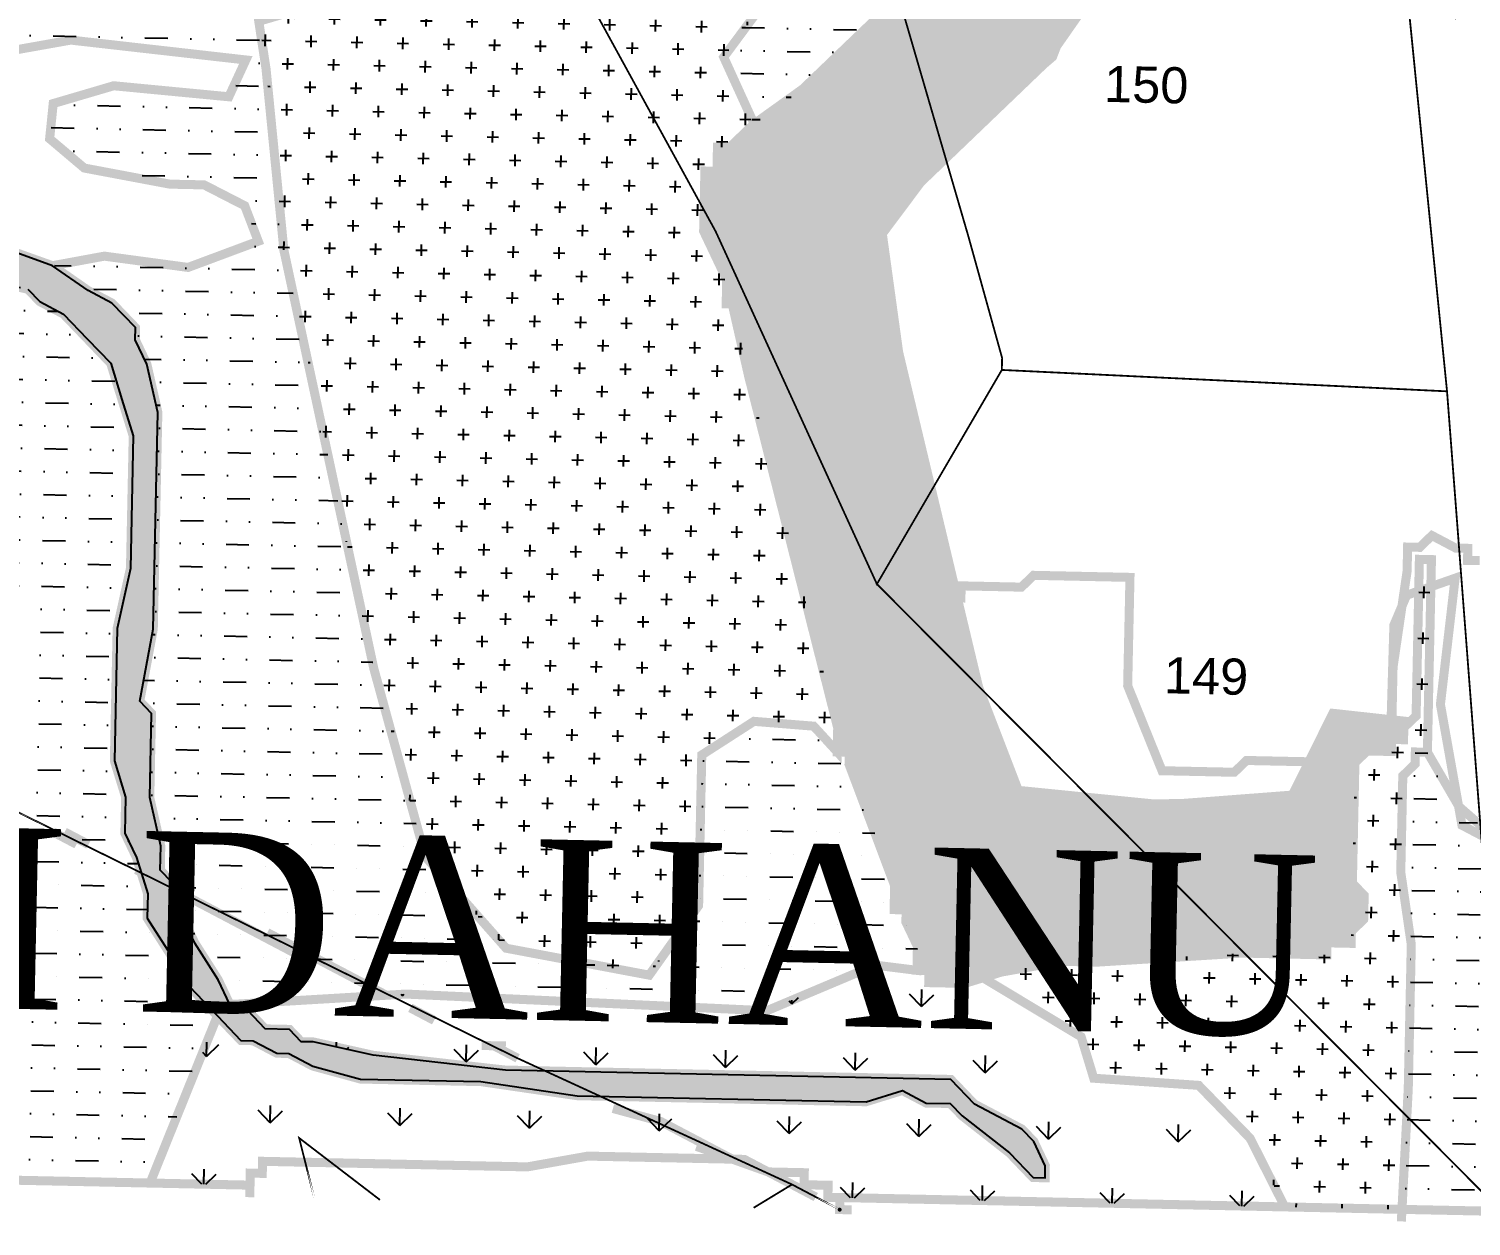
# Model space of a CAD drawing. Header units: metres. Extents: x 262573 to 264787, y 2226895 to 2228055.
# Drawn here: x 263834.2 to 264308.1, y 2226901.5 to 2227295 of the extents above; entities that cross this region are included whole.
import ezdxf

# ---------------------------------------------------------------- set-up
doc = ezdxf.new("R2010")
doc.units = ezdxf.units.M
doc.header["$MEASUREMENT"] = 0
for name, color, linetype in [('CRZ LINE FOR RIVER OR CREEK', 84, 'Continuous'), ('HAZARDS LINE', 1, 'Continuous'), ('HIGH TIDE LINE', 6, 'Continuous'), ('INTERTIDAL ZONE', 5, 'Continuous'), ('LOW TIDE LINE', 5, 'Continuous'), ('MANGROOVES', 112, 'Continuous'), ('MUDFLATS', 40, 'Continuous'), ('RIVER', 4, 'Continuous'), ('SURVEY NO.', 7, 'Continuous'), ('SURVEY PLOT BOUNDARY', 35, 'Continuous'), ('VILLAGE BOUNDARY', 212, 'Continuous'), ('VILLAGE NAME', 3, 'Continuous')]:
    doc.layers.add(name, color=color, linetype=linetype)
doc.styles.add('PDF Arial', font='arial.ttf')
doc.styles.get("Standard").update_dxf_attribs({"font": 'times.ttf'})
pattern_1 = [(358.7957, (245568.003, 2226553.552), (15.22908, 7.2185182), [7.5370005, -7.5370005, 0, -7.5370005, 0, -7.5370005])]
pattern_2 = [(358.7957, (245568.003, 2226553.552), (7.6937444, 7.376927), [3.7685, -11.305501]), (88.7957, (245569.847, 2226551.629), (-7.376927, 7.6937444), [3.7685, -11.305501])]

# ---------------------------------------------------------------- blocks, each defined once
blk = doc.blocks.new('FEE')
at = {"layer": 'INTERTIDAL ZONE'}
h = blk.add_hatch(dxfattribs=at)
h.set_pattern_fill('CROSS', color=256, scale=1.186929, angle=-1.2043)
h.set_pattern_definition(pattern_2)
h.paths.add_polyline_path([(264055.91, 2227228.49), (264056.32, 2227248.27), (264060.28, 2227248.18), (264060.45, 2227256.1), (264064.4, 2227256.01), (264072.48, 2227263.76), (264062.5, 2227285.68), (264080.93, 2227310.59), (264098.2, 2227335.9), (264078.68, 2227351.48), (264039.19, 2227380.71), (264006.6, 2227386.07), (263948.37, 2227375.62), (263936.85, 2227364.58), (263947.08, 2227332.46), (263943.04, 2227307.26), (263909.75, 2227297.46), (263912.14, 2227281.84), (263918.01, 2227222.21), (263947.55, 2227084.76), (263964.5, 2227022.91), (263991.01, 2226992.87), (264038.03, 2226984.02), (264054.25, 2227006.87), (264055.29, 2227056.38), (264072.43, 2227067.42), (264092.07, 2227065.83), (264099.8, 2227057.39), (264099.96, 2227065.3), (264070.73, 2227180.69), (264063.49, 2227212.5)])
h = blk.add_hatch(dxfattribs=at)
h.set_pattern_fill('CROSS', color=256, scale=1.186929, angle=-1.2043)
h.set_pattern_definition(pattern_2)
h.paths.add_polyline_path([(264288.4, 2226994.06), (264284.94, 2227017.88), (264285.61, 2227049.52), (264289.65, 2227053.4), (264289.73, 2227057.35), (264293.69, 2227057.27), (264295.02, 2227120.56), (264291.06, 2227120.65), (264289.98, 2227069.22), (264285.94, 2227065.35), (264285.86, 2227061.39), (264281.9, 2227061.47), (264281.82, 2227057.52), (264273.91, 2227057.68), (264269.87, 2227053.81), (264269.04, 2227014.25), (264272.91, 2227010.21), (264272.75, 2227002.3), (264268.71, 2226998.43), (264268.62, 2226994.47), (264260.71, 2226994.64), (264260.63, 2226990.68), (264232.94, 2226991.27), (264185.4, 2226988.31), (264173.53, 2226988.56), (264153.67, 2226985.02), (264147.7, 2226983.16), (264179.93, 2226963.76), (264184.07, 2226950.15), (264218.54, 2226947.8), (264235.43, 2226930.43), (264246.85, 2226907.86), (264285.34, 2226907.05), (264287.4, 2226946.59)])
at = {"layer": 'MANGROOVES'}
h = blk.add_hatch(dxfattribs=at)
h.set_pattern_fill('GRASS', color=256, scale=1.186929, angle=-1.2043)
h.set_pattern_definition([(88.7957, (245568.003, 2226553.552), (-20.8651, 21.761195), [5.65275, -36.982963]), (43.7957, (245568.003, 2226553.552), (-20.8651, 21.761195), [5.65275, -24.49525]), (133.7957, (245568.003, 2226553.552), (-21.761195, -20.8651), [5.65275, -24.49525])])
h.paths.add_polyline_path([(264179.93, 2226963.76), (264147.7, 2226983.16), (264141.72, 2226981.31), (264129.86, 2226981.56), (264129.94, 2226985.52), (264125.99, 2226985.6), (264112.23, 2226987.31), (264076.65, 2226972.31), (263958.12, 2226977.8), (263904.01, 2226974.58), (263908.03, 2226970.39), (263911.9, 2226966.35), (263919.81, 2226966.19), (263923.69, 2226962.15), (263927.64, 2226962.07), (263947.33, 2226957.69), (263990.76, 2226952.82), (264137.1, 2226949.75), (264144.85, 2226941.67), (264160.5, 2226933.42), (264164.37, 2226929.39), (264168.16, 2226921.39), (264168.08, 2226917.43), (264164.12, 2226917.52), (264156.38, 2226925.6), (264140.81, 2226937.8), (264136.94, 2226941.84), (264129.03, 2226942), (264121.2, 2226946.12), (264109.25, 2226942.42), (264014.32, 2226944.41), (263982.76, 2226949.03), (263943.21, 2226949.87), (263927.47, 2226954.15), (263919.65, 2226958.28), (263915.69, 2226958.36), (263907.86, 2226962.48), (263903.91, 2226962.56), (263896.16, 2226970.64), (263874.04, 2226915.7), (263906.87, 2226915.01), (263906.95, 2226918.97), (263910.9, 2226918.88), (263910.99, 2226922.84), (263998, 2226921.01), (264017.86, 2226924.55), (264069.28, 2226923.47), (264077.11, 2226919.35), (264088.97, 2226919.1), (264088.89, 2226915.14), (264096.8, 2226914.98), (264096.72, 2226911.02), (264246.85, 2226907.86), (264235.43, 2226930.43), (264218.54, 2226947.8), (264184.07, 2226950.15)])
at = {"layer": 'MUDFLATS'}
h = blk.add_hatch(dxfattribs=at)
h.set_pattern_fill('MUDST', color=256, scale=1.186929, angle=-1.2043)
h.set_pattern_definition(pattern_1)
h.paths.add_polyline_path([(264052.02, 2227984.48), (264052.18, 2227992.39), (264044.52, 2228004.42), (264040.57, 2228004.51), (264036.61, 2228004.59), (264032.66, 2228004.67), (264032.74, 2228008.63), (264028.78, 2228008.71), (264028.87, 2228012.67), (264024.91, 2228012.75), (264024.99, 2228016.71), (264021.04, 2228016.79), (264021.12, 2228020.75), (264017.25, 2228024.79), (264017.33, 2228028.74), (264017.42, 2228032.7), (264017.5, 2228036.65), (264017.58, 2228040.61), (263994.1, 2228052.98), (263990.15, 2228053.06), (263982.24, 2228053.23), (263978.28, 2228053.31), (263974.32, 2228053.39), (263974.24, 2228049.44), (263970.29, 2228049.52), (263970.2, 2228045.56), (263966.25, 2228045.65), (263966.16, 2228041.69), (263962.21, 2228041.77), (263962.13, 2228037.82), (263962.04, 2228033.86), (263958, 2228029.99), (263957.92, 2228026.03), (263957.84, 2228022.08), (263957.76, 2228018.12), (263957.67, 2228014.17), (263957.59, 2228010.21), (263957.51, 2228006.25), (263957.34, 2227998.34), (263961.21, 2227994.3), (263961.13, 2227990.35), (263961.05, 2227986.39), (263960.96, 2227982.44), (263960.88, 2227978.48), (263960.8, 2227974.52), (263960.71, 2227970.57), (263956.76, 2227970.65), (263956.67, 2227966.69), (263956.59, 2227962.74), (263956.51, 2227958.78), (263956.42, 2227954.83), (263952.47, 2227954.91), (263952.39, 2227950.95), (263952.3, 2227947), (263952.22, 2227943.04), (263956.09, 2227939), (263956.01, 2227935.05), (263959.96, 2227934.96), (263967.87, 2227934.8), (263971.91, 2227938.67), (263987.73, 2227938.34), (263987.57, 2227930.43), (263991.52, 2227930.34), (263991.19, 2227914.52), (263987.23, 2227914.6), (263987.15, 2227910.65), (263983.11, 2227906.77), (263982.95, 2227898.86), (263978.91, 2227894.99), (263978.08, 2227855.43), (263974.04, 2227851.56), (263973.54, 2227827.82), (263969.58, 2227827.91), (263969.42, 2227819.99), (263965.38, 2227816.12), (263965.3, 2227812.17), (263957.22, 2227804.42), (263953.1, 2227796.59), (263949.06, 2227792.72), (263944.94, 2227784.89), (263940.98, 2227784.97), (263940.9, 2227781.02), (263936.86, 2227777.14), (263936.78, 2227773.19), (263932.82, 2227773.27), (263932.74, 2227769.32), (263928.7, 2227765.44), (263924.75, 2227765.53), (263924.66, 2227761.57), (263920.62, 2227757.7), (263916.67, 2227757.78), (263916.59, 2227753.83), (263912.63, 2227753.91), (263908.59, 2227750.04), (263904.64, 2227750.12), (263904.55, 2227746.16), (263900.52, 2227742.29), (263896.48, 2227738.42), (263892.52, 2227738.5), (263888.65, 2227742.54), (263880.74, 2227742.71), (263880.82, 2227746.66), (263872.91, 2227746.83), (263872.83, 2227742.87), (263876.7, 2227738.83), (263884.61, 2227738.67), (263884.53, 2227734.88), (263885.02, 2227734.7), (263892.44, 2227734.54), (263892.27, 2227726.63), (263888.32, 2227726.72), (263888.23, 2227722.76), (263884.2, 2227718.89), (263883.78, 2227699.11), (263879.82, 2227699.19), (263879.08, 2227663.59), (263875.12, 2227663.67), (263874.95, 2227655.76), (263870.92, 2227651.89), (263870.75, 2227643.98), (263866.71, 2227640.1), (263866.63, 2227636.15), (263862.42, 2227624.36), (263862.34, 2227620.41), (263858.38, 2227620.49), (263858.05, 2227604.67), (263854.1, 2227604.75), (263853.51, 2227577.06), (263857.39, 2227573.02), (263857.05, 2227557.2), (263861.01, 2227557.11), (263860.93, 2227553.16), (263868.67, 2227545.08), (263872.54, 2227541.04), (263876.41, 2227537), (263880.37, 2227536.92), (263880.29, 2227532.96), (263884.24, 2227532.88), (263888.11, 2227528.84), (263888.03, 2227524.88), (263891.99, 2227524.8), (263891.9, 2227520.84), (263895.86, 2227520.76), (263895.61, 2227508.89), (263899.48, 2227504.85), (263899.31, 2227496.94), (263903.27, 2227496.86), (263903.19, 2227492.9), (263907.14, 2227492.82), (263907.06, 2227488.86), (263910.93, 2227484.82), (263914.8, 2227480.79), (263918.68, 2227476.75), (263926.42, 2227468.67), (263930.29, 2227464.63), (263941.99, 2227456.47), (263941.91, 2227452.51), (263945.86, 2227452.43), (263945.78, 2227448.47), (263949.74, 2227448.39), (263953.52, 2227440.4), (263957.48, 2227440.31), (263957.4, 2227436.36), (263961.35, 2227436.27), (263961.27, 2227432.32), (263965.22, 2227432.23), (263969.1, 2227428.2), (263976.92, 2227424.07), (263976.84, 2227420.12), (263996.62, 2227419.7), (264000.65, 2227423.57), (264004.61, 2227423.49), (264008.65, 2227427.36), (264012.69, 2227431.24), (264012.77, 2227435.19), (264016.73, 2227435.11), (264017.22, 2227458.84), (264021.18, 2227458.76), (264021.26, 2227462.72), (264025.22, 2227462.63), (264025.3, 2227466.59), (264045.08, 2227466.17), (264044.99, 2227462.22), (264048.95, 2227462.14), (264052.82, 2227458.1), (264056.78, 2227458.01), (264056.69, 2227454.06), (264060.65, 2227453.97), (264060.57, 2227450.02), (264064.44, 2227445.98), (264064.35, 2227442.02), (264068.31, 2227441.94), (264068.14, 2227434.03), (264072.02, 2227429.99), (264071.93, 2227426.03), (264075.89, 2227425.95), (264075.72, 2227418.04), (264079.68, 2227417.96), (264083.55, 2227413.92), (264087.42, 2227409.88), (264091.38, 2227409.79), (264091.29, 2227405.84), (264095.25, 2227405.76), (264095.08, 2227397.84), (264099.04, 2227397.76), (264098.7, 2227381.94), (264102.66, 2227381.85), (264102.49, 2227373.94), (264106.45, 2227373.86), (264106.37, 2227369.9), (264110.24, 2227365.86), (264114.19, 2227365.78), (264114.11, 2227361.82), (264125.98, 2227361.58), (264129.85, 2227357.54), (264149.62, 2227357.12), (264149.54, 2227353.16), (264161.41, 2227352.92), (264165.28, 2227348.88), (264169.15, 2227344.84), (264165.2, 2227344.92), (264161.16, 2227341.05), (264153.25, 2227341.21), (264153.16, 2227337.26), (264149.21, 2227337.34), (264145.17, 2227333.47), (264137.01, 2227321.77), (264124.81, 2227306.19), (264120.86, 2227306.28), (264120.77, 2227302.32), (264116.82, 2227302.4), (264116.73, 2227298.45), (264112.78, 2227298.53), (264088.55, 2227275.29), (264072.48, 2227263.76), (264064.4, 2227256.01), (264060.45, 2227256.1), (264060.28, 2227248.18), (264056.32, 2227248.27), (264055.91, 2227228.49), (264063.49, 2227212.5), (264070.73, 2227180.69), (264099.96, 2227065.3), (264099.8, 2227057.39), (264103.75, 2227057.3), (264103.67, 2227053.35), (264118.66, 2227013.46), (264118.49, 2227005.55), (264122.45, 2227005.46), (264122.36, 2227001.51), (264126.15, 2226993.51), (264125.99, 2226985.6), (264129.94, 2226985.52), (264129.86, 2226981.56), (264141.72, 2226981.31), (264153.67, 2226985.02), (264173.53, 2226988.56), (264185.4, 2226988.31), (264232.94, 2226991.27), (264260.63, 2226990.68), (264260.71, 2226994.64), (264268.62, 2226994.47), (264268.71, 2226998.43), (264272.75, 2227002.3), (264272.91, 2227010.21), (264269.04, 2227014.25), (264269.87, 2227053.81), (264273.91, 2227057.68), (264281.82, 2227057.52), (264281.9, 2227061.47), (264285.86, 2227061.39), (264285.94, 2227065.35), (264287.96, 2227067.28), (264262.63, 2227070.06), (264249.35, 2227043.19), (264206.98, 2227039.95), (264159.28, 2227044.74), (264146.23, 2227078.69), (264119.97, 2227188.71), (264114.6, 2227227.66), (264135.83, 2227256.08), (264170.52, 2227285.78), (264181.43, 2227314.07), (264175.86, 2227359.9), (264121.6, 2227445.58), (264096.92, 2227485.85), (264070.68, 2227497.4), (264019.77, 2227496.41), (263983.34, 2227481.37), (263935.48, 2227527.74), (263911.28, 2227570.86), (263902.77, 2227590.97), (263909.87, 2227618.31), (263922.88, 2227663.22), (263935.38, 2227701.79), (263942.91, 2227716.41), (263965.69, 2227736.55), (263979.63, 2227751.82), (263993.57, 2227767.08), (264016.42, 2227807.15), (264024.67, 2227839.62), (264022.91, 2227870.59), (264040.41, 2227852.35), (264080.15, 2227828.49), (264113.11, 2227826.08), (264117.91, 2227807.64), (264123.56, 2227765.94), (264142.01, 2227727.41), (264165.86, 2227716.94), (264182.99, 2227710.98), (264201.86, 2227708.87), (264213.88, 2227675.62), (264251.68, 2227641.49), (264296.1, 2227624.66), (264313.66, 2227625.66), (264320.42, 2227620.02), (264343.06, 2227584.49), (264359.18, 2227566.28), (264380.58, 2227569.96), (264418.04, 2227552.67), (264483.75, 2227531.67), (264512.92, 2227528.99), (264572, 2227541.84), (264617.41, 2227559.1), (264642.26, 2227579.54), (264664.65, 2227597.97), (264677.88, 2227605.6), (264706.89, 2227611.18), (264732.47, 2227617.51), (264745.19, 2227641.42), (264741.24, 2227641.51), (264737.2, 2227637.63), (264733.25, 2227637.72), (264729.29, 2227637.8), (264725.25, 2227633.93), (264721.3, 2227634.01), (264717.34, 2227634.09), (264709.43, 2227634.26), (264705.48, 2227634.34), (264701.52, 2227634.43), (264697.57, 2227634.51), (264685.7, 2227634.76), (264681.74, 2227634.84), (264677.79, 2227634.92), (264673.83, 2227635.01), (264658.1, 2227639.3), (264654.14, 2227639.38), (264653.56, 2227611.69), (264649.35, 2227599.9), (264625.21, 2227580.62), (264589.36, 2227569.5), (264549.72, 2227566.38), (264537.77, 2227562.67), (264525.83, 2227558.97), (264498.22, 2227563.5), (264454.88, 2227572.33), (264419.62, 2227588.9), (264392.1, 2227597.4), (264372.4, 2227601.77), (264364.66, 2227609.85), (264361.04, 2227625.75), (264353.71, 2227653.61), (264342.09, 2227665.73), (264330.47, 2227677.84), (264322.56, 2227678.01), (264310.62, 2227674.3), (264294.79, 2227674.64), (264255.82, 2227703.16), (264244.46, 2227727.14), (264244.71, 2227739.01), (264248.99, 2227754.75), (264201.53, 2227755.75), (264181.84, 2227760.12), (264174.26, 2227776.11), (264147.49, 2227820.21), (264139.49, 2227816.42), (264135.71, 2227824.41), (264132, 2227836.36), (264128.29, 2227848.32), (264124.59, 2227860.27), (264108.93, 2227868.51), (264097.23, 2227876.67), (264081.5, 2227880.96), (264077.71, 2227888.96), (264073.92, 2227896.95), (264070.13, 2227904.95), (264066.26, 2227908.98), (264054.47, 2227913.19), (264046.65, 2227917.31), (264042.94, 2227929.26), (264047.15, 2227941.05)])
h = blk.add_hatch(dxfattribs=at)
h.set_pattern_fill('MUDST', color=256, scale=1.186929, angle=-1.2043)
h.set_pattern_definition(pattern_1)
h.paths.add_polyline_path([(264006.6, 2227386.07), (264039.19, 2227380.71), (264078.68, 2227351.48), (264098.2, 2227335.9), (264080.93, 2227310.59), (264062.5, 2227285.68), (264072.48, 2227263.76), (264088.55, 2227275.29), (264112.78, 2227298.53), (264116.73, 2227298.45), (264116.82, 2227302.4), (264120.77, 2227302.32), (264120.86, 2227306.28), (264124.81, 2227306.19), (264137.01, 2227321.77), (264145.17, 2227333.47), (264149.21, 2227337.34), (264153.16, 2227337.26), (264153.25, 2227341.21), (264161.16, 2227341.05), (264165.2, 2227344.92), (264169.15, 2227344.84), (264165.28, 2227348.88), (264161.41, 2227352.92), (264149.54, 2227353.16), (264149.62, 2227357.12), (264129.85, 2227357.54), (264125.98, 2227361.58), (264114.11, 2227361.82), (264114.19, 2227365.78), (264110.24, 2227365.86), (264106.37, 2227369.9), (264106.45, 2227373.86), (264102.49, 2227373.94), (264102.66, 2227381.85), (264098.7, 2227381.94), (264099.04, 2227397.76), (264095.08, 2227397.84), (264095.25, 2227405.76), (264091.29, 2227405.84), (264091.38, 2227409.79), (264087.42, 2227409.88), (264083.55, 2227413.92), (264079.68, 2227417.96), (264075.72, 2227418.04), (264075.89, 2227425.95), (264071.93, 2227426.03), (264072.02, 2227429.99), (264068.14, 2227434.03), (264068.31, 2227441.94), (264064.35, 2227442.02), (264064.44, 2227445.98), (264060.57, 2227450.02), (264060.65, 2227453.97), (264056.69, 2227454.06), (264056.78, 2227458.01), (264052.82, 2227458.1), (264048.95, 2227462.14), (264044.99, 2227462.22), (264045.08, 2227466.17), (264025.3, 2227466.59), (264025.22, 2227462.63), (264021.26, 2227462.72), (264021.18, 2227458.76), (264017.22, 2227458.84), (264016.73, 2227435.11), (264012.77, 2227435.19), (264012.69, 2227431.24), (264008.65, 2227427.36), (264004.61, 2227423.49), (264000.65, 2227423.57), (263996.62, 2227419.7), (263976.84, 2227420.12), (263976.92, 2227424.07), (263969.1, 2227428.2), (263965.22, 2227432.23), (263961.27, 2227432.32), (263961.35, 2227436.27), (263957.4, 2227436.36), (263957.48, 2227440.31), (263953.52, 2227440.4), (263949.74, 2227448.39), (263945.78, 2227448.47), (263945.86, 2227452.43), (263941.91, 2227452.51), (263941.99, 2227456.47), (263930.29, 2227464.63), (263926.42, 2227468.67), (263918.68, 2227476.75), (263914.8, 2227480.79), (263910.93, 2227484.82), (263907.06, 2227488.86), (263907.14, 2227492.82), (263903.19, 2227492.9), (263903.27, 2227496.86), (263899.31, 2227496.94), (263899.48, 2227504.85), (263895.61, 2227508.89), (263895.86, 2227520.76), (263891.9, 2227520.84), (263891.99, 2227524.8), (263888.03, 2227524.88), (263888.11, 2227528.84), (263884.24, 2227532.88), (263880.29, 2227532.96), (263880.37, 2227536.92), (263876.41, 2227537), (263872.54, 2227541.04), (263868.67, 2227545.08), (263867.56, 2227546.24), (263863.65, 2227539.79), (263875.65, 2227526.78), (263882.02, 2227503.09), (263862.59, 2227444.29), (263816.49, 2227415.57), (263751.14, 2227412.99), (263713.02, 2227406.4), (263692.98, 2227387.2), (263662.34, 2227378.03), (263643.59, 2227373.52), (263611.24, 2227377.79), (263623.89, 2227345.84), (263668.63, 2227308.25), (263712.66, 2227274.71), (263722.03, 2227258.38), (263736.35, 2227272.35), (263748.62, 2227274.59), (263796.06, 2227265.77), (263807.73, 2227269.59), (263827.54, 2227287.65), (263847.99, 2227291.29), (263905.5, 2227284.76), (263899.92, 2227272.66), (263862.08, 2227276.28), (263842.22, 2227270.43), (263841.04, 2227258.87), (263852.43, 2227249.24), (263880.52, 2227243.95), (263891.79, 2227243.71), (263905.12, 2227236.86), (263909.58, 2227225.18), (263886.52, 2227216.58), (263859.03, 2227220.29), (263841.99, 2227217.15), (263853.69, 2227208.99), (263861.52, 2227204.87), (263865.39, 2227200.83), (263869.26, 2227196.79), (263869.18, 2227192.84), (263872.97, 2227184.84), (263876.59, 2227168.94), (263875.09, 2227097.73), (263870.64, 2227074.08), (263874.51, 2227070.04), (263873.93, 2227042.35), (263877.55, 2227026.44), (263877.39, 2227018.53), (263881.26, 2227014.49), (263881.09, 2227006.58), (263884.96, 2227002.54), (263888.75, 2226994.54), (263896.41, 2226982.51), (263900.2, 2226974.52), (263902.18, 2226974.47), (263958.12, 2226977.8), (264076.65, 2226972.31), (264112.23, 2226987.31), (264125.99, 2226985.6), (264126.15, 2226993.51), (264122.36, 2227001.51), (264122.45, 2227005.46), (264118.49, 2227005.55), (264118.66, 2227013.46), (264103.67, 2227053.35), (264103.75, 2227057.3), (264099.8, 2227057.39), (264092.07, 2227065.83), (264072.43, 2227067.42), (264055.29, 2227056.38), (264054.25, 2227006.87), (264038.03, 2226984.02), (263991.01, 2226992.87), (263964.5, 2227022.91), (263947.55, 2227084.76), (263918.01, 2227222.21), (263912.14, 2227281.84), (263909.75, 2227297.46), (263943.04, 2227307.26), (263947.08, 2227332.46), (263936.85, 2227364.58), (263948.37, 2227375.62)])
h = blk.add_hatch(dxfattribs=at)
h.set_pattern_fill('MUDST', color=256, scale=1.186929, angle=-1.2043)
h.set_pattern_definition(pattern_1)
h.paths.add_polyline_path([(263867.6, 2227117.68), (263868.51, 2227161.19), (263864.81, 2227173.14), (263861.1, 2227185.09), (263853.36, 2227193.17), (263845.61, 2227201.25), (263837.79, 2227205.37), (263833.92, 2227209.41), (263794.53, 2227218.15), (263786.7, 2227222.27), (263762.97, 2227222.77), (263743.28, 2227227.15), (263727.46, 2227227.48), (263703.14, 2227200.29), (263702.89, 2227188.42), (263698.94, 2227188.5), (263694.9, 2227184.63), (263686.99, 2227184.79), (263686.91, 2227180.84), (263675.04, 2227181.09), (263674.96, 2227177.13), (263671, 2227177.22), (263670.67, 2227161.39), (263666.71, 2227161.48), (263666.05, 2227129.83), (263670, 2227129.74), (263669.59, 2227109.97), (263673.46, 2227105.93), (263673.13, 2227090.1), (263669.09, 2227086.23), (263668.76, 2227070.41), (263672.71, 2227070.32), (263671.71, 2227022.85), (263675.67, 2227022.77), (263675.59, 2227018.81), (263695.36, 2227018.4), (263703.36, 2227022.19), (263715.22, 2227021.94), (263739.04, 2227025.4), (263750.9, 2227025.15), (263774.72, 2227028.6), (263798.45, 2227028.1), (263798.28, 2227020.19), (263802.07, 2227012.2), (263801.82, 2227000.33), (263806.63, 2226917.12), (263874.04, 2226915.7), (263896.16, 2226970.64), (263884.55, 2226982.76), (263880.76, 2226990.75), (263873.1, 2227002.79), (263873.26, 2227010.7), (263869.56, 2227022.65), (263865.77, 2227030.65), (263866.02, 2227042.51), (263862.31, 2227054.46), (263863.23, 2227097.98)])
h = blk.add_hatch(dxfattribs=at)
h.set_pattern_fill('MUDST', color=256, scale=1.186929, angle=-1.2043)
h.set_pattern_definition(pattern_1)
h.paths.add_polyline_path([(264338.15, 2226991.85), (264332.71, 2227014.32), (264304.03, 2227039.46), (264293.69, 2227057.27), (264289.73, 2227057.35), (264289.65, 2227053.4), (264285.61, 2227049.52), (264284.94, 2227017.88), (264288.4, 2226994.06), (264287.4, 2226946.59), (264285.34, 2226907.05), (264335.2, 2226906.01), (264333.85, 2226935.57)])
at = {"layer": 'RIVER'}
h = blk.add_hatch(dxfattribs=at)
h.set_pattern_fill('DASH', color=256, scale=60)
h.paths.add_polyline_path([(263257.99, 2227106.75), (263270.44, 2227134.19), (263282.8, 2227157.67), (263299.04, 2227177.12), (263315.19, 2227192.61), (263323.27, 2227200.36), (263339.34, 2227211.89), (263351.29, 2227215.6), (263355.33, 2227219.47), (263371.32, 2227227.05), (263375.35, 2227230.92), (263391.34, 2227238.5), (263395.3, 2227238.42), (263419.28, 2227249.79), (263447.13, 2227257.12), (263483.06, 2227272.19), (263538.68, 2227282.9), (263562.5, 2227286.35), (263578.4, 2227289.98), (263594.22, 2227289.64), (263633.61, 2227280.9), (263649.27, 2227272.66), (263672.75, 2227260.29), (263696.15, 2227243.97), (263703.97, 2227239.84), (263707.85, 2227235.81), (263719.63, 2227231.6), (263727.46, 2227227.48), (263743.28, 2227227.15), (263762.97, 2227222.77), (263786.7, 2227222.27), (263794.53, 2227218.15), (263833.92, 2227209.41), (263837.79, 2227205.37), (263845.61, 2227201.25), (263853.36, 2227193.17), (263861.1, 2227185.09), (263864.81, 2227173.14), (263868.51, 2227161.19), (263867.6, 2227117.68), (263863.23, 2227097.98), (263862.31, 2227054.46), (263866.02, 2227042.51), (263865.77, 2227030.65), (263869.56, 2227022.65), (263873.26, 2227010.7), (263873.1, 2227002.79), (263880.76, 2226990.75), (263884.55, 2226982.76), (263896.16, 2226970.64), (263903.91, 2226962.56), (263907.86, 2226962.48), (263915.69, 2226958.36), (263919.65, 2226958.28), (263927.47, 2226954.15), (263943.21, 2226949.87), (263982.76, 2226949.03), (264014.32, 2226944.41), (264109.25, 2226942.42), (264121.2, 2226946.12), (264129.03, 2226942), (264136.94, 2226941.84), (264140.81, 2226937.8), (264156.38, 2226925.6), (264164.12, 2226917.52), (264168.08, 2226917.43), (264168.16, 2226921.39), (264164.37, 2226929.39), (264160.5, 2226933.42), (264144.85, 2226941.67), (264137.1, 2226949.75), (263990.76, 2226952.82), (263947.33, 2226957.69), (263927.64, 2226962.07), (263923.69, 2226962.15), (263919.81, 2226966.19), (263911.9, 2226966.35), (263908.03, 2226970.39), (263904.16, 2226974.43), (263902.18, 2226974.47), (263900.28, 2226974.36), (263896.41, 2226982.51), (263888.75, 2226994.54), (263884.96, 2227002.54), (263881.09, 2227006.58), (263881.26, 2227014.49), (263877.39, 2227018.53), (263877.55, 2227026.44), (263873.93, 2227042.35), (263874.51, 2227070.04), (263870.64, 2227074.08), (263875.09, 2227097.73), (263876.59, 2227168.94), (263872.97, 2227184.84), (263869.18, 2227192.84), (263869.26, 2227196.79), (263865.39, 2227200.83), (263861.52, 2227204.87), (263853.69, 2227208.99), (263841.99, 2227217.15), (263830.21, 2227221.36), (263810.52, 2227225.73), (263790.91, 2227234.06), (263727.95, 2227251.21), (263717.58, 2227254.04), (263712.22, 2227255.5), (263700.43, 2227259.71), (263688.73, 2227267.87), (263673.08, 2227276.11), (263634.03, 2227300.68), (263618.37, 2227308.92), (263594.72, 2227313.38), (263586.9, 2227317.5), (263579.07, 2227321.62), (263575.28, 2227329.62), (263579.32, 2227333.49), (263583.44, 2227341.32), (263595.64, 2227356.89), (263616, 2227384.17), (263632.65, 2227423.4), (263636.94, 2227439.14), (263640.98, 2227443.01), (263645.18, 2227454.79), (263653.34, 2227466.49), (263665.37, 2227474.16), (263669.41, 2227478.03), (263677.49, 2227485.77), (263693.56, 2227497.31), (263725.45, 2227508.51), (263737.48, 2227516.17), (263773.49, 2227535.21), (263781.49, 2227539), (263785.61, 2227546.82), (263789.65, 2227550.7), (263793.77, 2227558.53), (263797.81, 2227562.4), (263802.01, 2227574.18), (263810.67, 2227609.62), (263819.25, 2227641.1), (263823.62, 2227660.8), (263827.99, 2227680.49), (263828.07, 2227684.45), (263832.11, 2227688.32), (263836.23, 2227696.15), (263840.35, 2227703.98), (263840.6, 2227715.85), (263832.69, 2227716.01), (263832.61, 2227712.06), (263824.53, 2227704.31), (263820.41, 2227696.48), (263812, 2227672.91), (263811.84, 2227665), (263803.51, 2227645.39), (263798.72, 2227605.91), (263790.48, 2227590.26), (263782.07, 2227566.69), (263777.95, 2227558.86), (263769.79, 2227547.16), (263761.71, 2227539.41), (263753.64, 2227531.67), (263733.69, 2227524.17), (263705.76, 2227512.88), (263685.73, 2227501.43), (263669.74, 2227493.85), (263661.67, 2227486.11), (263645.6, 2227474.57), (263640.16, 2227466.77), (263640.16, 2227466.77), (263637.44, 2227462.87), (263633.23, 2227451.09), (263625.07, 2227439.39), (263612.62, 2227411.94), (263600.42, 2227396.37), (263596.22, 2227384.58), (263584.1, 2227372.97), (263564, 2227357.56), (263555.92, 2227349.81), (263527.9, 2227334.57), (263496.01, 2227323.37), (263480.1, 2227319.75), (263456.29, 2227316.29), (263432.56, 2227316.79), (263408.91, 2227321.24), (263389.22, 2227325.61), (263260.85, 2227431.21)])
at = {"layer": 'CRZ LINE FOR RIVER OR CREEK', "ltscale": 0.01, "const_width": 2.97}
blk.add_lwpolyline([(264180.1, 2227301.07), (264167.86, 2227283.52), (264125.46, 2227242.86), (264107.33, 2227227.41), (264120.17, 2227179.65), (264147.82, 2227069.98), (264162.66, 2227036.28), (264182.52, 2227039.82), (264230.03, 2227040.8), (264253.8, 2227042.28), (264253.97, 2227050.19), (264281.65, 2227063.95), (264282.69, 2227099.06), (264286.86, 2227108.86), (264302.8, 2227114.46), (264297.97, 2227073.01), (264305.05, 2227033.28), (264320.71, 2227025.04)], dxfattribs=at)
at = {"layer": 'HAZARDS LINE', "lineweight": 18, "const_width": 2.97}
blk.add_lwpolyline([(264310.84, 2227120.23), (264306.88, 2227120.31), (264306.97, 2227124.27), (264303.01, 2227124.35), (264295.18, 2227128.48), (264291.15, 2227124.6), (264287.19, 2227124.69), (264287.02, 2227116.77), (264282.4, 2227085.21), (264282.07, 2227069.39), (264277.95, 2227061.56), (264269.96, 2227057.77), (264261.96, 2227053.98), (264234.27, 2227054.56), (264230.24, 2227050.69), (264206.5, 2227051.19), (264195.22, 2227079.13), (264195.97, 2227114.73), (264164.33, 2227115.4), (264160.29, 2227111.52), (264140.51, 2227111.94), (264140.43, 2227107.98), (264108.79, 2227108.65), (264108.87, 2227112.6), (264104.92, 2227112.69), (264105, 2227116.64), (264101.04, 2227116.73), (264097.17, 2227120.76), (264097.25, 2227124.72), (264093.3, 2227124.8), (264093.47, 2227132.72), (264089.51, 2227132.8), (264090.09, 2227160.49), (264094.05, 2227160.41), (264094.21, 2227168.32), (264082.35, 2227168.57), (264074.52, 2227172.69), (264067.11, 2227196.59), (264067.28, 2227204.5), (264063.32, 2227204.59), (264063.65, 2227220.41), (264059.78, 2227224.45), (264059.95, 2227232.36), (264064.15, 2227244.15), (264064.23, 2227248.1), (264068.36, 2227255.93), (264092.42, 2227271.25), (264104.54, 2227282.87), (264124.73, 2227302.24)], dxfattribs=at)
at = {"layer": 'HIGH TIDE LINE', "lineweight": 35, "const_width": 2.97}
for points in [[(264112.78, 2227298.53), (264088.55, 2227275.29), (264072.48, 2227263.76), (264064.4, 2227256.01), (264060.45, 2227256.1), (264060.28, 2227248.18), (264056.32, 2227248.27), (264055.91, 2227228.49), (264063.49, 2227212.5), (264070.73, 2227180.69), (264099.96, 2227065.3), (264099.8, 2227057.39), (264103.75, 2227057.3), (264103.67, 2227053.35), (264118.66, 2227013.46), (264118.49, 2227005.55), (264122.45, 2227005.46), (264122.36, 2227001.51), (264126.15, 2226993.51), (264125.99, 2226985.6), (264129.94, 2226985.52), (264129.86, 2226981.56), (264141.72, 2226981.31), (264153.67, 2226985.02), (264173.53, 2226988.56), (264185.4, 2226988.31), (264232.94, 2226991.27), (264260.63, 2226990.68), (264260.71, 2226994.64), (264268.62, 2226994.47), (264268.71, 2226998.43), (264272.75, 2227002.3), (264272.91, 2227010.21), (264269.04, 2227014.25), (264269.87, 2227053.81), (264273.91, 2227057.68), (264281.82, 2227057.52), (264281.9, 2227061.47), (264285.86, 2227061.39), (264285.94, 2227065.35), (264289.98, 2227069.22), (264291.06, 2227120.65), (264295.02, 2227120.56), (264293.69, 2227057.27), (264289.73, 2227057.35), (264289.65, 2227053.4), (264285.61, 2227049.52), (264284.94, 2227017.88), (264288.4, 2226994.06), (264287.4, 2226946.59), (264285.13, 2226903.1)], [(264104.55, 2226906.9), (264100.59, 2226906.98), (264100.67, 2226910.94), (264096.72, 2226911.02), (264096.8, 2226914.98), (264088.89, 2226915.14), (264088.97, 2226919.1), (264077.11, 2226919.35), (264069.28, 2226923.47), (264017.86, 2226924.55), (263998, 2226921.01), (263910.99, 2226922.84), (263910.9, 2226918.88), (263906.95, 2226918.97), (263906.78, 2226911.05)]]:
    blk.add_lwpolyline(points, dxfattribs=at)
at = {"layer": 'INTERTIDAL ZONE', "const_width": 2.97}
blk.add_lwpolyline([(263909.75, 2227297.46), (263912.14, 2227281.84), (263918.01, 2227222.21), (263947.55, 2227084.76), (263964.5, 2227022.91), (263991.01, 2226992.87), (264038.03, 2226984.02), (264054.25, 2227006.87), (264055.29, 2227056.38), (264072.43, 2227067.42), (264092.07, 2227065.83), (264099.8, 2227057.39), (264099.96, 2227065.3), (264070.73, 2227180.69), (264063.49, 2227212.5), (264055.91, 2227228.49), (264056.32, 2227248.27), (264060.28, 2227248.18), (264060.45, 2227256.1), (264064.4, 2227256.01), (264072.48, 2227263.76), (264062.5, 2227285.68), (264080.93, 2227310.59)], dxfattribs=at)
blk.add_lwpolyline([(264288.4, 2226994.06), (264284.94, 2227017.88), (264285.61, 2227049.52), (264289.65, 2227053.4), (264289.73, 2227057.35), (264293.69, 2227057.27), (264295.02, 2227120.56), (264291.06, 2227120.65), (264289.98, 2227069.22), (264285.94, 2227065.35), (264285.86, 2227061.39), (264281.9, 2227061.47), (264281.82, 2227057.52), (264273.91, 2227057.68), (264269.87, 2227053.81), (264269.04, 2227014.25), (264272.91, 2227010.21), (264272.75, 2227002.3), (264268.71, 2226998.43), (264268.62, 2226994.47), (264260.71, 2226994.64), (264260.63, 2226990.68), (264232.94, 2226991.27), (264185.4, 2226988.31), (264173.53, 2226988.56), (264153.67, 2226985.02), (264147.7, 2226983.16), (264179.93, 2226963.76), (264184.07, 2226950.15), (264218.54, 2226947.8), (264235.43, 2226930.43), (264246.85, 2226907.86), (264285.34, 2226907.05), (264287.4, 2226946.59)], close=True, dxfattribs=at)
at = {"layer": 'LOW TIDE LINE', "lineweight": 18, "const_width": 2.97}
blk.add_lwpolyline([(263794.53, 2227218.15), (263833.92, 2227209.41), (263837.79, 2227205.37), (263845.61, 2227201.25), (263853.36, 2227193.17), (263861.1, 2227185.09), (263864.81, 2227173.14), (263868.51, 2227161.19), (263867.6, 2227117.68), (263863.23, 2227097.98), (263862.31, 2227054.46), (263866.02, 2227042.51), (263865.77, 2227030.65), (263869.56, 2227022.65), (263873.26, 2227010.7), (263873.1, 2227002.79), (263880.76, 2226990.75), (263884.55, 2226982.76), (263896.16, 2226970.64), (263903.91, 2226962.56), (263907.86, 2226962.48), (263915.69, 2226958.36), (263919.65, 2226958.28), (263927.47, 2226954.15), (263943.21, 2226949.87), (263982.76, 2226949.03), (264014.32, 2226944.41), (264109.25, 2226942.42), (264121.2, 2226946.12), (264129.03, 2226942), (264136.94, 2226941.84), (264140.81, 2226937.8), (264156.38, 2226925.6), (264164.12, 2226917.52), (264168.08, 2226917.43), (264168.16, 2226921.39), (264164.37, 2226929.39), (264160.5, 2226933.42), (264144.85, 2226941.67), (264137.1, 2226949.75), (263990.76, 2226952.82), (263947.33, 2226957.69), (263927.64, 2226962.07), (263923.69, 2226962.15), (263919.81, 2226966.19), (263911.9, 2226966.35), (263908.03, 2226970.39), (263904.16, 2226974.43), (263900.2, 2226974.52), (263896.41, 2226982.51), (263888.75, 2226994.54), (263884.96, 2227002.54), (263881.09, 2227006.58), (263881.26, 2227014.49), (263877.39, 2227018.53), (263877.55, 2227026.44), (263873.93, 2227042.35), (263874.51, 2227070.04), (263870.64, 2227074.08), (263875.09, 2227097.73), (263876.59, 2227168.94), (263872.97, 2227184.84), (263869.18, 2227192.84), (263869.26, 2227196.79), (263865.39, 2227200.83), (263861.52, 2227204.87), (263853.69, 2227208.99), (263841.99, 2227217.15), (263830.21, 2227221.36)], dxfattribs=at)
at = {"layer": 'MANGROOVES', "const_width": 2.97}
for points in [[(263841.04, 2227258.87), (263842.22, 2227270.43), (263862.08, 2227276.28), (263899.92, 2227272.66), (263905.5, 2227284.76), (263847.99, 2227291.29), (263827.54, 2227287.65), (263807.73, 2227269.59), (263796.06, 2227265.77), (263748.62, 2227274.59), (263736.35, 2227272.35), (263717.58, 2227254.04), (263727.95, 2227251.21), (263790.91, 2227234.06), (263810.52, 2227225.73), (263830.21, 2227221.36), (263841.99, 2227217.15), (263859.03, 2227220.29), (263886.52, 2227216.58), (263909.58, 2227225.18), (263905.12, 2227236.86), (263891.79, 2227243.71), (263880.52, 2227243.95), (263852.43, 2227249.24)], [(264147.7, 2226983.16), (264141.72, 2226981.31), (264129.86, 2226981.56), (264129.94, 2226985.52), (264125.99, 2226985.6), (264112.23, 2226987.31), (264076.65, 2226972.31), (263958.12, 2226977.8), (263904.01, 2226974.58), (263908.03, 2226970.39), (263911.9, 2226966.35), (263919.81, 2226966.19), (263923.69, 2226962.15), (263927.64, 2226962.07), (263947.33, 2226957.69), (263990.76, 2226952.82), (264137.1, 2226949.75), (264144.85, 2226941.67), (264160.5, 2226933.42), (264164.37, 2226929.39), (264168.16, 2226921.39), (264168.08, 2226917.43), (264164.12, 2226917.52), (264156.38, 2226925.6), (264140.81, 2226937.8), (264136.94, 2226941.84), (264129.03, 2226942), (264121.2, 2226946.12), (264109.25, 2226942.42), (264014.32, 2226944.41), (263982.76, 2226949.03), (263943.21, 2226949.87), (263927.47, 2226954.15), (263919.65, 2226958.28), (263915.69, 2226958.36), (263907.86, 2226962.48), (263903.91, 2226962.56), (263896.16, 2226970.64), (263874.04, 2226915.7), (263906.87, 2226915.01), (263906.95, 2226918.97), (263910.9, 2226918.88), (263910.99, 2226922.84), (263998, 2226921.01), (264017.86, 2226924.55), (264069.28, 2226923.47), (264077.11, 2226919.35), (264088.97, 2226919.1), (264088.89, 2226915.14), (264096.8, 2226914.98), (264096.72, 2226911.02), (264246.85, 2226907.86), (264235.43, 2226930.43), (264218.54, 2226947.8), (264184.07, 2226950.15), (264179.93, 2226963.76)]]:
    blk.add_lwpolyline(points, close=True, dxfattribs=at)
at = {"layer": 'MUDFLATS', "const_width": 2.97}
for points in [[(264112.78, 2227298.53), (264088.55, 2227275.29), (264072.48, 2227263.76), (264064.4, 2227256.01), (264060.45, 2227256.1), (264060.28, 2227248.18), (264056.32, 2227248.27), (264055.91, 2227228.49), (264063.49, 2227212.5), (264070.73, 2227180.69), (264099.96, 2227065.3), (264099.8, 2227057.39), (264103.75, 2227057.3), (264103.67, 2227053.35), (264118.66, 2227013.46), (264118.49, 2227005.55), (264122.45, 2227005.46), (264122.36, 2227001.51), (264126.15, 2226993.51), (264125.99, 2226985.6), (264129.94, 2226985.52), (264129.86, 2226981.56), (264141.72, 2226981.31), (264153.67, 2226985.02), (264173.53, 2226988.56), (264185.4, 2226988.31), (264232.94, 2226991.27), (264260.63, 2226990.68), (264260.71, 2226994.64), (264268.62, 2226994.47), (264268.71, 2226998.43), (264272.75, 2227002.3), (264272.91, 2227010.21), (264269.04, 2227014.25), (264269.87, 2227053.81), (264273.91, 2227057.68), (264281.82, 2227057.52), (264281.9, 2227061.47), (264285.86, 2227061.39), (264285.94, 2227065.35), (264287.96, 2227067.28), (264262.63, 2227070.06), (264249.35, 2227043.19), (264206.98, 2227039.95), (264159.28, 2227044.74), (264146.23, 2227078.69), (264119.97, 2227188.71), (264114.6, 2227227.66), (264135.83, 2227256.08), (264170.52, 2227285.78), (264181.43, 2227314.07)], [(264080.93, 2227310.59), (264062.5, 2227285.68), (264072.48, 2227263.76), (264088.55, 2227275.29), (264112.78, 2227298.53)], [(263827.54, 2227287.65), (263847.99, 2227291.29), (263905.5, 2227284.76), (263899.92, 2227272.66), (263862.08, 2227276.28), (263842.22, 2227270.43), (263841.04, 2227258.87), (263852.43, 2227249.24), (263880.52, 2227243.95), (263891.79, 2227243.71), (263905.12, 2227236.86), (263909.58, 2227225.18), (263886.52, 2227216.58), (263859.03, 2227220.29), (263841.99, 2227217.15), (263853.69, 2227208.99), (263861.52, 2227204.87), (263865.39, 2227200.83), (263869.26, 2227196.79), (263869.18, 2227192.84), (263872.97, 2227184.84), (263876.59, 2227168.94), (263875.09, 2227097.73), (263870.64, 2227074.08), (263874.51, 2227070.04), (263873.93, 2227042.35), (263877.55, 2227026.44), (263877.39, 2227018.53), (263881.26, 2227014.49), (263881.09, 2227006.58), (263884.96, 2227002.54), (263888.75, 2226994.54), (263896.41, 2226982.51), (263900.2, 2226974.52), (263902.18, 2226974.47), (263958.12, 2226977.8), (264076.65, 2226972.31), (264112.23, 2226987.31), (264125.99, 2226985.6), (264126.15, 2226993.51), (264122.36, 2227001.51), (264122.45, 2227005.46), (264118.49, 2227005.55), (264118.66, 2227013.46), (264103.67, 2227053.35), (264103.75, 2227057.3), (264099.8, 2227057.39), (264092.07, 2227065.83), (264072.43, 2227067.42), (264055.29, 2227056.38), (264054.25, 2227006.87), (264038.03, 2226984.02), (263991.01, 2226992.87), (263964.5, 2227022.91), (263947.55, 2227084.76), (263918.01, 2227222.21), (263912.14, 2227281.84), (263909.75, 2227297.46)], [(264072.48, 2227263.76), (264062.5, 2227285.68), (264080.93, 2227310.59), (264098.2, 2227335.9), (264078.68, 2227351.48), (264039.19, 2227380.71), (264006.6, 2227386.07), (263948.37, 2227375.62), (263936.85, 2227364.58), (263947.08, 2227332.46), (263943.04, 2227307.26), (263909.75, 2227297.46), (263912.14, 2227281.84), (263918.01, 2227222.21), (263947.55, 2227084.76), (263964.5, 2227022.91), (263991.01, 2226992.87), (264038.03, 2226984.02), (264054.25, 2227006.87), (264055.29, 2227056.38), (264072.43, 2227067.42), (264092.07, 2227065.83), (264099.8, 2227057.39)], [(263806.63, 2226917.12), (263874.04, 2226915.7), (263896.16, 2226970.64), (263884.55, 2226982.76), (263880.76, 2226990.75), (263873.1, 2227002.79), (263873.26, 2227010.7), (263869.56, 2227022.65), (263865.77, 2227030.65), (263866.02, 2227042.51), (263862.31, 2227054.46), (263863.23, 2227097.98), (263867.6, 2227117.68), (263868.51, 2227161.19), (263864.81, 2227173.14), (263861.1, 2227185.09), (263853.36, 2227193.17), (263845.61, 2227201.25), (263837.79, 2227205.37), (263833.92, 2227209.41), (263794.53, 2227218.15)], [(263902.18, 2226974.47), (263958.12, 2226977.8), (264076.65, 2226972.31), (264112.23, 2226987.31), (264125.99, 2226985.6)], [(263874.04, 2226915.7), (263896.16, 2226970.64)]]:
    blk.add_lwpolyline(points, dxfattribs=at)
blk.add_lwpolyline([(264338.15, 2226991.85), (264332.71, 2227014.32), (264304.03, 2227039.46), (264293.69, 2227057.27), (264289.73, 2227057.35), (264289.65, 2227053.4), (264285.61, 2227049.52), (264284.94, 2227017.88), (264288.4, 2226994.06), (264287.4, 2226946.59), (264285.34, 2226907.05), (264335.2, 2226906.01), (264333.85, 2226935.57)], close=True, dxfattribs=at)
at = {"layer": 'RIVER'}
blk.add_lwpolyline([(263833.92, 2227209.41), (263837.79, 2227205.37), (263845.61, 2227201.25), (263853.36, 2227193.17), (263861.1, 2227185.09), (263864.81, 2227173.14), (263868.51, 2227161.19), (263867.6, 2227117.68), (263863.23, 2227097.98), (263862.31, 2227054.46), (263866.02, 2227042.51), (263865.77, 2227030.65), (263869.56, 2227022.65), (263873.26, 2227010.7), (263873.1, 2227002.79), (263880.76, 2226990.75), (263884.55, 2226982.76), (263896.16, 2226970.64), (263903.91, 2226962.56), (263907.86, 2226962.48), (263915.69, 2226958.36), (263919.65, 2226958.28), (263927.47, 2226954.15), (263943.21, 2226949.87), (263982.76, 2226949.03), (264014.32, 2226944.41), (264109.25, 2226942.42), (264121.2, 2226946.12), (264129.03, 2226942), (264136.94, 2226941.84), (264140.81, 2226937.8), (264156.38, 2226925.6), (264164.12, 2226917.52), (264168.08, 2226917.43), (264168.16, 2226921.39), (264164.37, 2226929.39), (264160.5, 2226933.42), (264144.85, 2226941.67), (264137.1, 2226949.75), (263990.76, 2226952.82), (263947.33, 2226957.69), (263927.64, 2226962.07), (263923.69, 2226962.15), (263919.81, 2226966.19), (263911.9, 2226966.35), (263908.03, 2226970.39), (263904.16, 2226974.43), (263902.18, 2226974.47), (263900.28, 2226974.36), (263896.41, 2226982.51), (263888.75, 2226994.54), (263884.96, 2227002.54), (263881.09, 2227006.58), (263881.26, 2227014.49), (263877.39, 2227018.53), (263877.55, 2227026.44), (263873.93, 2227042.35), (263874.51, 2227070.04), (263870.64, 2227074.08), (263875.09, 2227097.73), (263876.59, 2227168.94), (263872.97, 2227184.84), (263869.18, 2227192.84), (263869.26, 2227196.79), (263865.39, 2227200.83), (263861.52, 2227204.87), (263853.69, 2227208.99), (263841.99, 2227217.15), (263830.21, 2227221.36)], dxfattribs=at)
at = {"layer": 'SURVEY PLOT BOUNDARY', "lineweight": 18, "const_width": 0.593}
for points in [[(263701.06, 2227101.39), (263994.8, 2226956.7), (264084.94, 2226915.23), (264072.34, 2226907.57), (264084.94, 2226915.23), (263994.8, 2226956.7), (263701.06, 2227101.39)], [(263987.46, 2227360.53), (264059.86, 2227228.41), (264112.83, 2227112.52), (264322.09, 2226902.32)], [(264315.67, 2226973.7), (264300.14, 2227175.86), (264287.06, 2227306.74), (264302.71, 2227298.5), (264307.67, 2227345.88), (264284.19, 2227358.25), (264280.81, 2227386.02), (264333.89, 2227464.06)]]:
    blk.add_lwpolyline(points, dxfattribs=at)
for points in [[(264115.27, 2227417.21), (264102.41, 2227369.99), (264102.33, 2227366.03), (264142.92, 2227226.66), (264153.96, 2227186.85), (264153.88, 2227182.9), (264112.83, 2227112.52), (264059.86, 2227228.41), (263987.46, 2227360.53), (263957.23, 2227428.44), (264012.52, 2227423.32), (264008.23, 2227407.58), (264091.54, 2227417.71), (264103.66, 2227429.32)], [(264284.19, 2227358.25), (264287.06, 2227306.74), (264300.14, 2227175.86), (264153.88, 2227182.9), (264153.96, 2227186.85), (264142.92, 2227226.66), (264102.33, 2227366.03), (264280.81, 2227386.02)], [(264300.14, 2227175.86), (264315.67, 2226973.7), (264322.09, 2226902.32), (264112.83, 2227112.52), (264153.88, 2227182.9), (264153.96, 2227186.85), (264153.88, 2227182.9)], [(263928.03, 2226910.61), (263923.02, 2226930.5), (263949.57, 2226910.16), (263923.02, 2226930.5)], [(264100.59, 2226906.98), (264084.94, 2226915.23)]]:
    blk.add_lwpolyline(points, close=True, dxfattribs=at)
at = {"layer": 'SURVEY PLOT BOUNDARY', "lineweight": 18}
blk.add_point((264100.59, 2226906.98), dxfattribs=at)
at = {"layer": 'VILLAGE BOUNDARY', "const_width": 2.97}
for points in [[(263842.04, 2227031.15), (263849.87, 2227027.02)], [(263853.82, 2227026.94), (263845.99, 2227031.06)], [(263877.3, 2227014.57), (263869.48, 2227018.7)], [(263885.13, 2227010.45), (263900.79, 2227002.21), (263924.27, 2226989.84)], [(263951.7, 2226977.39), (263936.05, 2226985.63), (263912.57, 2226998)], [(263959.53, 2226973.27), (263967.36, 2226969.15)], [(263983.01, 2226960.9), (263990.92, 2226960.74)], [(263994.8, 2226956.7), (263986.97, 2226960.82)], [(264018.28, 2226944.33), (264010.45, 2226948.45)], [(264026.11, 2226940.21), (264041.84, 2226935.92), (264065.33, 2226923.55)], [(264092.76, 2226911.1), (264084.94, 2226915.23), (264077.11, 2226919.35), (264053.54, 2226927.76)]]:
    blk.add_lwpolyline(points, dxfattribs=at)
at = {"layer": 'VILLAGE BOUNDARY', "color": 40, "lineweight": 50, "true_color": 0xffaa00}
blk.add_point((264100.59, 2226906.98), dxfattribs=at)
at = {"layer": 'SURVEY NO.', "char_height": 11.869, "attachment_point": 7, "rotation": 358.7957, "style": 'PDF Arial'}
for s, insert in [('150', (264187.38, 2227270.83)), ('149', (264207.04, 2227076.5))]:
    blk.add_mtext(s, dxfattribs=dict(at, insert=insert))
at = {"layer": 'VILLAGE NAME', "insert": (263567.88, 2226977.56), "char_height": 59.3465, "attachment_point": 7, "rotation": 358.7957}
blk.add_mtext('BORDI DAHANU', dxfattribs=at)

msp = doc.modelspace()

# ---------------------------------------------------------------- block references
at = {"layer": 'RIVER'}
msp.add_blockref('FEE', (0, 0), dxfattribs=at)

doc.saveas('drawing.dxf')
